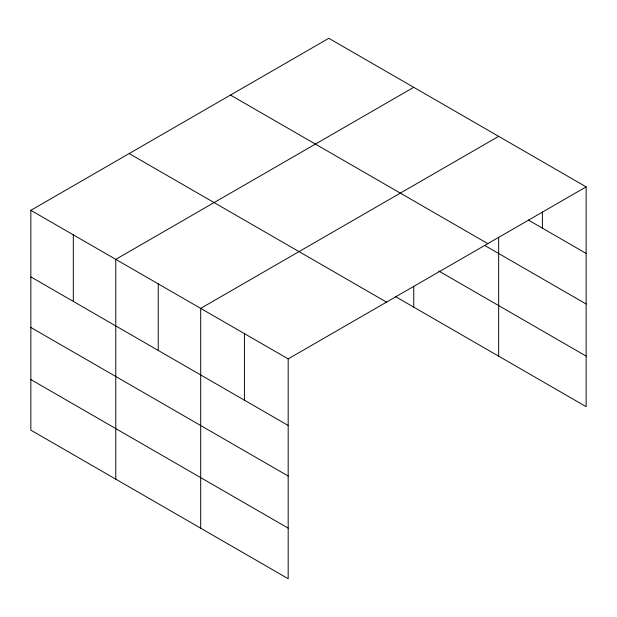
<?xml version="1.0" encoding="UTF-8"?>
<svg xmlns="http://www.w3.org/2000/svg" width="617" height="617" viewBox="0 0 617 617"><rect width="100%" height="100%" fill="white"/><g stroke="black" fill="none" stroke-linecap="round" stroke-linejoin="round"><path stroke-width="0.93" d="M586.15 186.866L328.822 38.293L30.85 210.328L30.85 430.134L288.178 578.707L288.178 358.893L586.15 186.866L586.15 406.672L395.42 296.561M498.659 237.267L498.659 356.163M413.737 87.321L115.772 259.356L115.772 479.162M498.659 136.349L200.687 308.384L200.687 528.191M528.376 220.076L586.15 253.433M230.488 95.064L487.823 243.638M484.507 245.319L586.15 304.004M438.718 270.986L586.15 356.102M129.177 153.556L386.512 302.122M30.85 210.328L288.178 358.893M30.85 276.894L288.178 425.46M30.85 327.465L288.178 476.031M30.85 379.563L288.178 528.137M542.405 212.009L542.405 228.174M413.737 286.141L413.737 307.135M244.432 333.635L244.432 400.202M158.23 283.866L158.23 350.433M73.307 234.838L73.307 301.404"/></g></svg>
